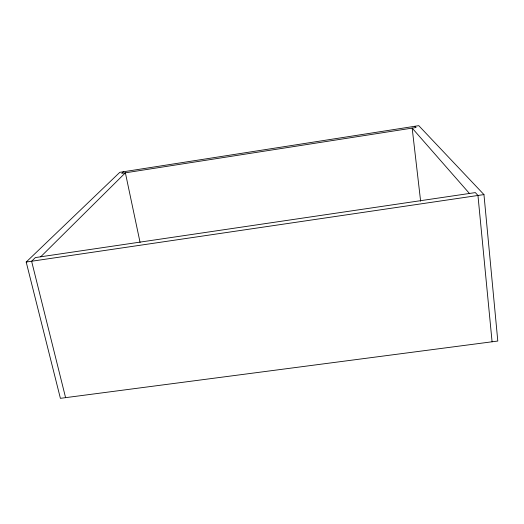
<?xml version="1.0" encoding="UTF-8"?>
<svg xmlns="http://www.w3.org/2000/svg" width="524" height="524" viewBox="0 0 524 524"><rect width="100%" height="100%" fill="white"/><g stroke="black" fill="none" stroke-linecap="round" stroke-linejoin="round"><path stroke-width="0.79" d="M40.715 256.793L125.374 172.822L140.078 242.442M123.402 171.767L121.738 173.385L416.049 127.502L414.929 126.271M26.2 262.039L119.8 172.331L418.774 125.668L483.953 194.587L497.8 341.039L60.398 398.332L26.2 262.039L483.953 194.587M469.432 193.467L412.165 128.105L420.628 201.223M65.585 397.651L31.617 261.24L35.363 257.579L475.334 192.596L477.954 195.472L492.082 341.786"/></g></svg>
